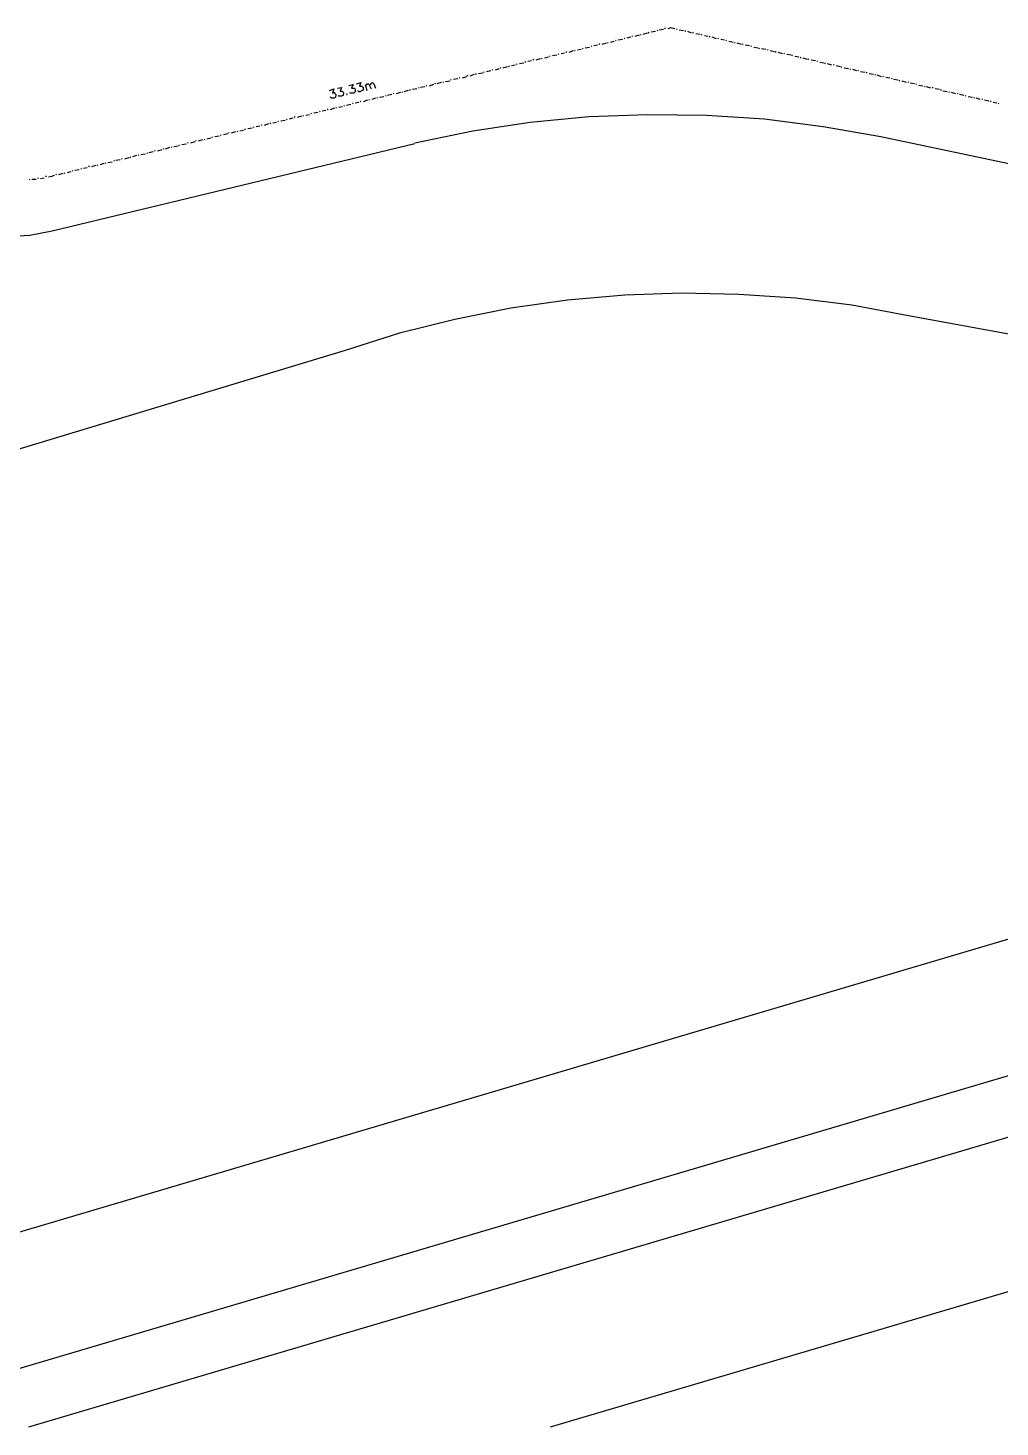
# Model space of a CAD drawing. Header units: millimetres. Extents: x -369 to -70, y -1414 to -1185.
# Drawn here: x -284.3 to -238.4, y -1414 to -1347.9 of the extents above; entities that cross this region are included whole.
import ezdxf

# ---------------------------------------------------------------- set-up
doc = ezdxf.new("R2010")
doc.units = ezdxf.units.MM
doc.header["$MEASUREMENT"] = 0
for name, color, linetype in [('12', 12, 'Continuous'), ('14', 14, 'Continuous'), ('50', 50, 'Continuous')]:
    doc.layers.add(name, color=color, linetype=linetype)

msp = doc.modelspace()

# ---------------------------------------------------------------- linework, layer by layer
at = {"layer": '12'}
for points in [[(-254.644, -1348.087), (-254.848, -1348.119)], [(-254.54, -1348.051), (-254.576, -1348.019)], [(-254.273, -1347.983), (-254.477, -1348.019)], [(-254.169, -1347.952), (-254.205, -1347.916)], [(-253.933, -1347.916), (-254.069, -1347.952)], [(-253.729, -1347.952), (-253.933, -1347.916)], [(-253.629, -1347.983), (-253.661, -1347.952)], [(-253.326, -1348.051), (-253.525, -1348.019)], [(-253.222, -1348.087), (-253.258, -1348.051)], [(-252.95, -1348.155), (-253.122, -1348.087)], [(-257.654, -1348.795), (-257.69, -1348.763)], [(-257.386, -1348.727), (-257.554, -1348.763)], [(-257.282, -1348.695), (-257.318, -1348.663)], [(-256.978, -1348.627), (-257.182, -1348.695)], [(-256.878, -1348.627), (-256.91, -1348.595)], [(-256.607, -1348.559), (-256.774, -1348.595)], [(-256.503, -1348.527), (-256.539, -1348.491)], [(-256.199, -1348.459), (-256.403, -1348.491)], [(-256.099, -1348.423), (-256.131, -1348.391)], [(-255.827, -1348.355), (-255.995, -1348.391)], [(-255.727, -1348.323), (-255.759, -1348.287)], [(-255.424, -1348.255), (-255.624, -1348.323)], [(-255.32, -1348.255), (-255.356, -1348.219)], [(-255.048, -1348.155), (-255.252, -1348.219)], [(-254.948, -1348.155), (-254.984, -1348.119)], [(-252.85, -1348.155), (-252.886, -1348.119)], [(-252.546, -1348.219), (-252.75, -1348.187)], [(-252.442, -1348.255), (-252.478, -1348.219)], [(-252.175, -1348.323), (-252.342, -1348.287)], [(-252.071, -1348.355), (-252.107, -1348.323)], [(-251.767, -1348.423), (-251.971, -1348.355)], [(-251.667, -1348.423), (-251.699, -1348.391)], [(-251.395, -1348.491), (-251.563, -1348.459)], [(-251.295, -1348.527), (-251.327, -1348.491)], [(-250.988, -1348.595), (-251.192, -1348.559)], [(-250.888, -1348.627), (-250.92, -1348.595)], [(-250.584, -1348.695), (-250.788, -1348.627)], [(-250.516, -1348.695), (-250.548, -1348.663)], [(-250.212, -1348.763), (-250.412, -1348.727)], [(-250.109, -1348.795), (-250.144, -1348.763)], [(-260.395, -1349.438), (-260.431, -1349.406)], [(-260.091, -1349.37), (-260.295, -1349.438)], [(-259.992, -1349.37), (-260.024, -1349.338)], [(-259.72, -1349.302), (-259.888, -1349.338)], [(-259.616, -1349.27), (-259.652, -1349.238)], [(-259.312, -1349.202), (-259.516, -1349.238)], [(-259.212, -1349.17), (-259.244, -1349.134)], [(-258.94, -1349.102), (-259.108, -1349.134)], [(-258.841, -1349.066), (-258.873, -1349.035)], [(-258.533, -1348.999), (-258.737, -1349.066)], [(-258.433, -1348.999), (-258.469, -1348.967)], [(-258.161, -1348.931), (-258.333, -1348.967)], [(-258.061, -1348.899), (-258.093, -1348.863)], [(-257.758, -1348.831), (-257.961, -1348.863)], [(-249.805, -1348.863), (-250.009, -1348.831)], [(-249.737, -1348.899), (-249.773, -1348.863)], [(-249.433, -1348.931), (-249.637, -1348.899)], [(-249.333, -1348.967), (-249.365, -1348.931)], [(-249.026, -1349.035), (-249.229, -1348.999)], [(-248.958, -1349.066), (-248.994, -1349.035)], [(-248.654, -1349.134), (-248.858, -1349.066)], [(-248.554, -1349.134), (-248.586, -1349.102)], [(-248.25, -1349.202), (-248.45, -1349.17)], [(-248.182, -1349.238), (-248.214, -1349.202)], [(-247.875, -1349.302), (-248.078, -1349.27)], [(-247.775, -1349.338), (-247.811, -1349.302)], [(-247.471, -1349.406), (-247.675, -1349.338)], [(-247.403, -1349.406), (-247.435, -1349.37)], [(-263.101, -1350.118), (-263.137, -1350.082)], [(-262.797, -1350.05), (-263.001, -1350.082)], [(-262.729, -1350.014), (-262.765, -1349.982)], [(-262.425, -1349.946), (-262.629, -1349.982)], [(-262.325, -1349.914), (-262.357, -1349.878)], [(-262.022, -1349.846), (-262.222, -1349.914)], [(-261.954, -1349.81), (-261.986, -1349.778)], [(-261.646, -1349.746), (-261.85, -1349.81)], [(-261.546, -1349.746), (-261.578, -1349.71)], [(-261.274, -1349.678), (-261.446, -1349.71)], [(-261.174, -1349.642), (-261.206, -1349.61)], [(-260.871, -1349.574), (-261.071, -1349.61)], [(-260.767, -1349.542), (-260.803, -1349.506)], [(-260.499, -1349.474), (-260.667, -1349.506)], [(-247.099, -1349.474), (-247.303, -1349.438)], [(-246.995, -1349.506), (-247.031, -1349.474)], [(-246.692, -1349.574), (-246.895, -1349.542)], [(-246.624, -1349.61), (-246.66, -1349.574)], [(-246.32, -1349.678), (-246.524, -1349.61)], [(-246.22, -1349.678), (-246.252, -1349.642)], [(-245.912, -1349.746), (-246.116, -1349.71)], [(-245.844, -1349.778), (-245.88, -1349.746)], [(-245.541, -1349.846), (-245.744, -1349.81)], [(-245.441, -1349.878), (-245.473, -1349.846)], [(-245.137, -1349.946), (-245.337, -1349.878)], [(-245.069, -1349.946), (-245.101, -1349.914)], [(-244.765, -1350.014), (-244.965, -1349.982)], [(-244.661, -1350.05), (-244.697, -1350.014)], [(-244.358, -1350.118), (-244.562, -1350.082)], [(-265.81, -1350.761), (-265.842, -1350.725)], [(-265.539, -1350.693), (-265.742, -1350.725)], [(-265.439, -1350.657), (-265.471, -1350.625)], [(-265.131, -1350.589), (-265.335, -1350.657)], [(-265.031, -1350.557), (-265.067, -1350.521)], [(-264.759, -1350.489), (-264.963, -1350.557)], [(-264.659, -1350.489), (-264.691, -1350.453)], [(-264.356, -1350.421), (-264.559, -1350.453)], [(-264.288, -1350.385), (-264.32, -1350.353)], [(-263.984, -1350.317), (-264.184, -1350.353)], [(-263.88, -1350.285), (-263.916, -1350.253)], [(-263.576, -1350.217), (-263.78, -1350.285)], [(-263.508, -1350.185), (-263.544, -1350.15)], [(-263.205, -1350.118), (-263.408, -1350.185)], [(-244.258, -1350.15), (-244.29, -1350.118)], [(-243.986, -1350.217), (-244.19, -1350.15)], [(-243.882, -1350.217), (-243.918, -1350.185)], [(-243.578, -1350.285), (-243.782, -1350.253)], [(-243.479, -1350.317), (-243.511, -1350.285)], [(-243.207, -1350.385), (-243.411, -1350.353)], [(-243.107, -1350.421), (-243.139, -1350.385)], [(-242.799, -1350.489), (-243.003, -1350.421)], [(-242.699, -1350.489), (-242.735, -1350.453)], [(-242.428, -1350.557), (-242.631, -1350.521)], [(-242.328, -1350.589), (-242.36, -1350.557)], [(-242.024, -1350.657), (-242.228, -1350.625)], [(-241.92, -1350.693), (-241.956, -1350.657)], [(-241.652, -1350.761), (-241.852, -1350.693)], [(-241.548, -1350.761), (-241.584, -1350.725)], [(-268.552, -1351.4), (-268.584, -1351.368)], [(-268.244, -1351.332), (-268.448, -1351.4)], [(-268.144, -1351.332), (-268.176, -1351.3)], [(-267.872, -1351.233), (-268.044, -1351.3)], [(-267.772, -1351.233), (-267.804, -1351.201)], [(-267.469, -1351.165), (-267.669, -1351.201)], [(-267.365, -1351.133), (-267.401, -1351.097)], [(-267.097, -1351.065), (-267.297, -1351.097)], [(-266.993, -1351.029), (-267.029, -1350.997)], [(-266.689, -1350.961), (-266.893, -1351.029)], [(-266.59, -1350.961), (-266.622, -1350.929)], [(-266.318, -1350.861), (-266.522, -1350.929)], [(-266.214, -1350.861), (-266.25, -1350.825)], [(-265.91, -1350.793), (-266.114, -1350.825)], [(-241.245, -1350.825), (-241.448, -1350.793)], [(-241.145, -1350.861), (-241.177, -1350.825)], [(-240.873, -1350.929), (-241.077, -1350.893)], [(-240.769, -1350.961), (-240.805, -1350.929)], [(-240.465, -1351.029), (-240.669, -1350.961)], [(-240.365, -1351.029), (-240.397, -1350.997)], [(-240.094, -1351.097), (-240.297, -1351.065)], [(-239.994, -1351.133), (-240.026, -1351.097)], [(-239.69, -1351.201), (-239.89, -1351.165)], [(-239.586, -1351.233), (-239.622, -1351.201)], [(-239.314, -1351.3), (-239.518, -1351.233)], [(-239.214, -1351.3), (-239.246, -1351.268)], [(-238.911, -1351.368), (-239.115, -1351.332)], [(-238.807, -1351.4), (-238.843, -1351.368)], [(-271.257, -1352.08), (-271.289, -1352.044)], [(-270.986, -1352.012), (-271.157, -1352.044)], [(-270.886, -1351.976), (-270.918, -1351.944)], [(-270.582, -1351.908), (-270.782, -1351.944)], [(-270.478, -1351.876), (-270.514, -1351.84)], [(-270.206, -1351.808), (-270.378, -1351.84)], [(-270.106, -1351.776), (-270.142, -1351.74)], [(-269.803, -1351.708), (-270.006, -1351.776)], [(-269.699, -1351.708), (-269.735, -1351.672)], [(-269.431, -1351.64), (-269.599, -1351.672)], [(-269.327, -1351.604), (-269.363, -1351.572)], [(-269.023, -1351.536), (-269.227, -1351.572)], [(-268.923, -1351.504), (-268.955, -1351.468)], [(-268.652, -1351.436), (-268.82, -1351.468)], [(-238.539, -1351.468), (-238.707, -1351.436)], [(-238.435, -1351.504), (-238.471, -1351.468)], [(-273.999, -1352.723), (-274.031, -1352.687)], [(-273.695, -1352.655), (-273.895, -1352.687)], [(-273.591, -1352.619), (-273.627, -1352.587)], [(-273.319, -1352.551), (-273.491, -1352.587)], [(-273.22, -1352.519), (-273.251, -1352.483)], [(-272.916, -1352.451), (-273.12, -1352.519)], [(-272.812, -1352.451), (-272.848, -1352.415)], [(-272.544, -1352.383), (-272.712, -1352.415)], [(-272.44, -1352.348), (-272.476, -1352.316)], [(-272.137, -1352.284), (-272.34, -1352.316)], [(-272.037, -1352.248), (-272.069, -1352.216)], [(-271.765, -1352.18), (-271.933, -1352.216)], [(-271.665, -1352.148), (-271.697, -1352.112)], [(-271.357, -1352.08), (-271.561, -1352.148)], [(-276.804, -1353.399), (-277.008, -1353.431)], [(-276.704, -1353.363), (-276.74, -1353.331)], [(-276.401, -1353.299), (-276.604, -1353.363)], [(-276.333, -1353.263), (-276.365, -1353.231)], [(-276.029, -1353.195), (-276.233, -1353.263)], [(-275.925, -1353.195), (-275.961, -1353.163)], [(-275.621, -1353.127), (-275.825, -1353.163)], [(-275.553, -1353.095), (-275.589, -1353.059)], [(-275.25, -1353.027), (-275.453, -1353.059)], [(-275.15, -1352.991), (-275.182, -1352.959)], [(-274.842, -1352.923), (-275.046, -1352.959)], [(-274.774, -1352.891), (-274.81, -1352.855)], [(-274.47, -1352.823), (-274.674, -1352.891)], [(-274.37, -1352.823), (-274.402, -1352.791)], [(-274.099, -1352.755), (-274.267, -1352.791)], [(-279.514, -1354.042), (-279.718, -1354.11)], [(-279.41, -1354.042), (-279.446, -1354.006)], [(-279.142, -1353.938), (-279.342, -1354.006)], [(-279.038, -1353.938), (-279.074, -1353.906)], [(-278.735, -1353.87), (-278.938, -1353.906)], [(-278.635, -1353.838), (-278.667, -1353.806)], [(-278.363, -1353.77), (-278.567, -1353.806)], [(-278.263, -1353.738), (-278.295, -1353.702)], [(-277.955, -1353.67), (-278.159, -1353.738)], [(-277.855, -1353.634), (-277.887, -1353.602)], [(-277.584, -1353.566), (-277.787, -1353.634)], [(-277.484, -1353.566), (-277.516, -1353.534)], [(-277.18, -1353.498), (-277.38, -1353.534)], [(-277.112, -1353.466), (-277.144, -1353.431)], [(-282.255, -1354.717), (-282.423, -1354.753)], [(-282.151, -1354.685), (-282.187, -1354.649)], [(-281.848, -1354.617), (-282.051, -1354.649)], [(-281.748, -1354.581), (-281.78, -1354.55)], [(-281.476, -1354.514), (-281.644, -1354.55)], [(-281.372, -1354.482), (-281.408, -1354.446)], [(-281.068, -1354.414), (-281.272, -1354.482)], [(-280.968, -1354.414), (-281, -1354.382)], [(-280.697, -1354.314), (-280.865, -1354.382)], [(-280.597, -1354.314), (-280.629, -1354.278)], [(-280.289, -1354.246), (-280.493, -1354.278)], [(-280.189, -1354.21), (-280.225, -1354.178)], [(-279.917, -1354.142), (-280.121, -1354.178)], [(-279.818, -1354.11), (-279.849, -1354.074)], [(-284.182, -1355.089), (-284.218, -1355.057)], [(-284.082, -1355.057), (-284.014, -1355.057), (-283.878, -1355.057)], [(-283.778, -1355.021), (-283.81, -1354.989)], [(-283.674, -1355.021), (-283.506, -1354.989)], [(-283.402, -1354.953), (-283.438, -1354.921)], [(-283.302, -1354.953), (-283.135, -1354.921)], [(-283.031, -1354.889), (-283.135, -1354.921)], [(-282.931, -1354.853), (-282.963, -1354.821)], [(-282.627, -1354.785), (-282.827, -1354.853)], [(-282.523, -1354.785), (-282.559, -1354.753)]]:
    msp.add_lwpolyline(points, dxfattribs=at)
at = {"layer": '14'}
for points in [[(-294.672, -1351.672), (-294.196, -1352.655), (-293.621, -1353.566), (-292.946, -1354.414), (-292.166, -1355.157), (-291.355, -1355.836), (-290.444, -1356.444), (-289.461, -1356.919), (-288.478, -1357.291), (-287.431, -1357.559), (-286.348, -1357.731), (-285.265, -1357.763), (-284.182, -1357.695), (-283.135, -1357.491), (-283.135, -1357.491), (-266.01, -1353.367)], [(-244.018, -1353.059), (-246.728, -1352.587), (-249.501, -1352.216), (-252.243, -1352.044), (-255.016, -1352.012), (-257.79, -1352.112), (-260.567, -1352.383), (-263.273, -1352.791), (-266.014, -1353.363)], [(-186.802, -1365.14), (-244.018, -1353.059)], [(-242.699, -1361.519), (-245.373, -1361.012), (-248.046, -1360.672), (-250.72, -1360.504), (-253.426, -1360.436), (-256.099, -1360.54), (-258.805, -1360.776), (-261.478, -1361.148), (-264.12, -1361.687), (-266.725, -1362.33), (-269.295, -1363.142)], [(-199.93, -1369.336), (-242.699, -1361.519)], [(-269.295, -1363.142), (-339.847, -1384.494)], [(-234.207, -1389.841), (-311.185, -1412.645)], [(-232.413, -1395.76), (-294.029, -1413.999)], [(-232.92, -1398.809), (-284.253, -1413.999)], [(-210.96, -1399.621), (-259.62, -1413.999)]]:
    msp.add_lwpolyline(points, dxfattribs=at)
at = {"layer": '50'}
for points in [[(-269.667, -1350.761), (-269.463, -1350.725), (-269.531, -1350.893), (-269.499, -1350.893), (-269.431, -1350.893), (-269.395, -1350.961), (-269.363, -1350.997), (-269.395, -1351.065), (-269.395, -1351.097), (-269.463, -1351.133), (-269.531, -1351.133), (-269.567, -1351.133), (-269.599, -1351.133), (-269.635, -1351.097)], [(-269.127, -1350.625), (-268.923, -1350.589), (-268.991, -1350.761), (-268.923, -1350.761), (-268.887, -1350.761), (-268.855, -1350.761), (-268.82, -1350.825), (-268.82, -1350.861), (-268.82, -1350.929), (-268.855, -1350.961), (-268.887, -1350.997), (-268.955, -1350.997), (-269.023, -1350.997), (-269.059, -1350.997), (-269.059, -1350.961)], [(-268.756, -1350.557), (-268.552, -1350.489), (-268.62, -1350.657), (-268.552, -1350.657), (-268.516, -1350.657), (-268.484, -1350.693), (-268.448, -1350.725), (-268.448, -1350.761), (-268.448, -1350.825), (-268.484, -1350.861), (-268.552, -1350.893), (-268.584, -1350.929), (-268.652, -1350.929), (-268.688, -1350.893), (-268.688, -1350.861)], [(-268.348, -1350.657), (-268.28, -1350.589), (-268.28, -1350.557), (-268.212, -1350.557), (-268.18, -1350.557), (-268.144, -1350.625), (-268.076, -1350.793)], [(-268.348, -1350.589), (-268.28, -1350.861)], [(-268.144, -1350.625), (-268.076, -1350.557), (-268.076, -1350.521), (-268.008, -1350.489), (-267.976, -1350.521), (-267.94, -1350.557), (-267.872, -1350.761)], [(-270.038, -1350.861), (-269.835, -1350.793), (-269.903, -1350.997), (-269.835, -1350.961), (-269.803, -1350.961), (-269.803, -1350.997), (-269.771, -1351.029), (-269.735, -1351.065), (-269.735, -1351.133), (-269.771, -1351.201), (-269.835, -1351.233), (-269.871, -1351.233), (-269.939, -1351.233), (-269.97, -1351.201), (-270.006, -1351.165)], [(-269.195, -1351.029), (-269.227, -1351.065), (-269.195, -1351.065), (-269.195, -1351.029)]]:
    msp.add_lwpolyline(points, dxfattribs=at)

doc.saveas('drawing.dxf')
